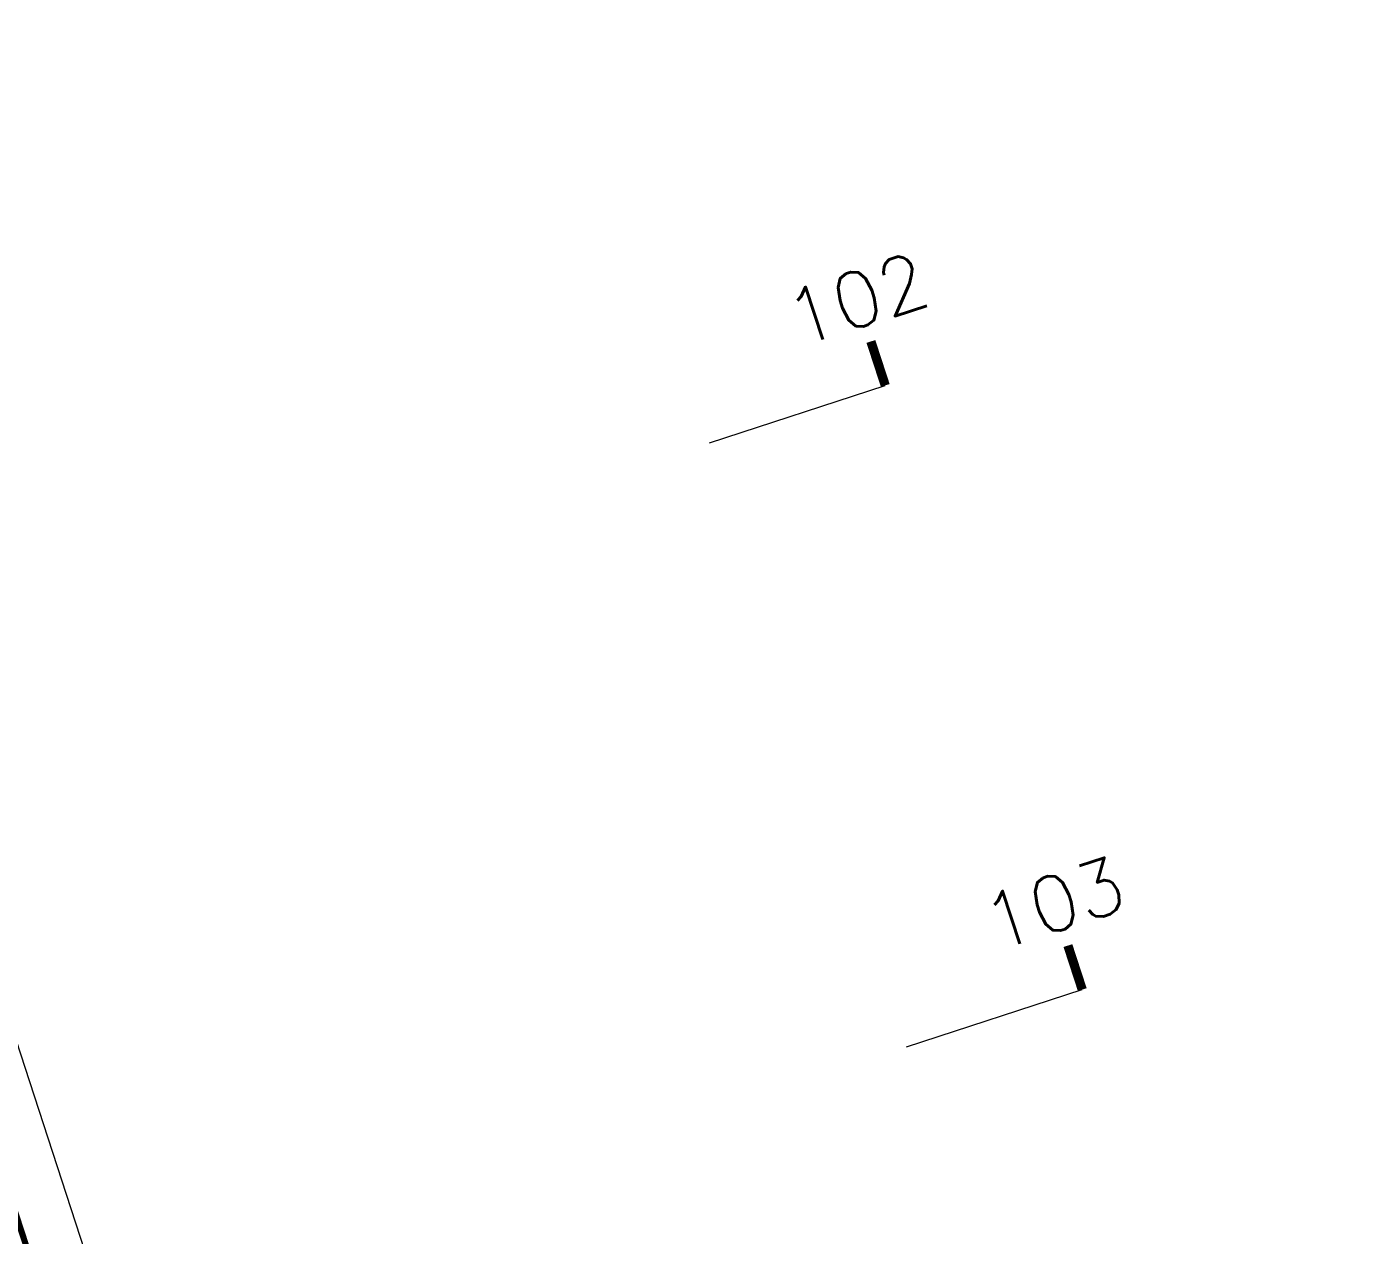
# Model space of a CAD drawing. Header units: metres. Extents: x 733085 to 734585, y 6084499 to 6087418.
# Drawn here: x 733692.73 to 733736.08, y 6086909.56 to 6086948.74 of the extents above; entities that cross this region are included whole.
import ezdxf
from ezdxf.enums import TextEntityAlignment as Align

# ---------------------------------------------------------------- set-up
doc = ezdxf.new("R2010")
doc.units = ezdxf.units.M
doc.header["$LTSCALE"] = 5
doc.header["$MEASUREMENT"] = 0
doc.linetypes.add('PHANTOM2', pattern=[1.25, 0.625, -0.125, 0.125, -0.125, 0.125, -0.125])
doc.layers.get('0').update_dxf_attribs({"color": 30})
doc.layers.get('DEFPOINTS').update_dxf_attribs({"color": 210})
doc.layers.add('U-ANNO-DIMS', color=210, linetype='Continuous', lineweight=18, plot=False)
doc.layers.add('U-ANNO-SYMB', color=3, linetype='Continuous', lineweight=18)
doc.layers.add('U-LIMT', color=6, linetype='PHANTOM2')
doc.styles.add('E-ROMANS', font='romans.shx', dxfattribs={"width": 0.8})
doc.dimstyles.new('E-1000_TICK_24', dxfattribs={"dimscale": 0.001, "dimtxt": 2400, "dimasz": 2400, "dimexe": 1200, "dimexo": 800, "dimgap": 1200, "dimtad": 0, "dimzin": 0, "dimdsep": 46, "dimtxsty": 'E-ROMANS', "dimblk": 'OBLIQUE', "dimcen": 1200, "dimclrd": 256, "dimclre": 256, "dimclrt": 256, "dimadec": 0, "dimazin": 0, "dimtfac": 1, "dimtmove": 1, "dimatfit": 3, "dimldrblk": 'OPEN90', "dimfxl": 1, "dimtfill": 1, "dimtolj": 1, "dimtzin": 0, "dimlwd": -1, "dimarcsym": 0})

# ---------------------------------------------------------------- blocks, each defined once
blk = doc.blocks.new('TAG-CORTE')
blk.add_line((2, 0), (0, 0))
at = {"const_width": 0.1}
blk.add_lwpolyline([(0, 0), (0, 0.5)], dxfattribs=at)
at = {"style": 'E-ROMANS'}
blk.add_attdef('A', text='', height=0.6, dxfattribs=at).set_placement((0, 0.5), align=Align.BOTTOM_CENTER)
blk = doc.blocks.new('_Oblique')
at = {"color": 0, "linetype": 'ByBlock', "lineweight": -2}
blk.add_line((-0.5, -0.5), (0.5, 0.5), dxfattribs=at)
blk = doc.blocks.new('*D2237')
at = {"layer": 'DEFPOINTS', "color": 0, "transparency": 16777216}
for p in [(733674.259, 6086971.427), (733672.594, 6086970.883, 0), (733737.168, 6086772.96, 0)]:
    blk.add_point(p, dxfattribs=at)
at = {"layer": 'U-ANNO-DIMS', "lineweight": -2, "transparency": 16777216}
for p, q in [((733673.354, 6086971.131), (733675.4, 6086971.799)), ((733737.929, 6086773.208), (733739.975, 6086773.875))]:
    blk.add_line(p, q, dxfattribs=at)
at = {"layer": 'U-ANNO-DIMS', "transparency": 16777216}
for p, q in [((733674.259, 6086971.427), (733706.167, 6086873.628)), ((733738.834, 6086773.503), (733706.926, 6086871.302))]:
    blk.add_line(p, q, dxfattribs=at)
at = {"layer": 'U-ANNO-DIMS', "transparency": 16777216, "xscale": 2.4, "yscale": 2.4, "zscale": 2.4}
for p, rotation in [((733674.259, 6086971.427), 108.0695121558221), ((733738.834, 6086773.503), 288.0695121558221)]:
    blk.add_blockref('_Oblique', p, dxfattribs=dict(at, rotation=rotation))
at = {"layer": 'U-ANNO-DIMS', "transparency": 16777216, "insert": (733706.546, 6086872.465), "char_height": 0.012, "attachment_point": 5, "rotation": 288.0695, "style": 'E-ROMANS', "bg_fill": 3, "box_fill_scale": 1.25, "bg_fill_color": 256, "bg_fill_true_color": 13158600, "bg_fill_transparency": 0}
blk.add_mtext('\\A1;208.19', dxfattribs=at)
blk = doc.blocks.new('_Open90')
at = {"color": 0, "linetype": 'ByBlock', "lineweight": -2}
for p, q in [((-0.5, 0.5), (0, 0)), ((0, 0), (-1, 0)), ((0, 0), (-0.5, -0.5))]:
    blk.add_line(p, q, dxfattribs=at)

msp = doc.modelspace()

# ---------------------------------------------------------------- linework, layer by layer
at = {"layer": 'U-LIMT', "ltscale": 0.25, "const_width": 0.2, "elevation": 0}
msp.add_lwpolyline([(733551.515, 6086677.886), (733543.412, 6086658.668), (733564.58, 6086593.79), (733571.652, 6086572.114), (733688.841, 6086610.349), (733680.397, 6086636.231), (733707.34, 6086645.021), (733717.897, 6086652.173), (733750.098, 6086604.639), (733758.998, 6086610.668), (733788.27, 6086567.459), (733843.624, 6086604.959), (733833.753, 6086619.53), (733846.645, 6086628.264), (733843.283, 6086633.221), (733897.652, 6086670.053), (733897.652, 6086670.053), (733812.898, 6086795.162), (733752.556, 6086770.227), (733743.278, 6086763.941), (733737.168, 6086772.96), (733671.055, 6086975.599), (733667.554, 6086994.18), (733661.679, 6087027.397)], dxfattribs=at)

# ---------------------------------------------------------------- block references
at = {"layer": 'U-ANNO-SYMB'}
ref = msp.add_blockref('TAG-CORTE', (733720.573, 6086937.107), dxfattribs=dict(at, xscale=-3.000000000210115, yscale=3, zscale=3, rotation=18.06951192767096))
ref.add_attrib('A', '102', dxfattribs={"layer": '0', "height": 1.7988, "rotation": 18.0695, "style": 'E-ROMANS'}).set_placement((733720.107, 6086938.533), align=Align.BOTTOM_CENTER)
ref = msp.add_blockref('TAG-CORTE', (733726.962, 6086917.523), dxfattribs=dict(at, xscale=-3.000000000210115, yscale=3, zscale=3, rotation=18.06951192767096))
ref.add_attrib('A', '103', dxfattribs={"layer": '0', "height": 1.7988, "rotation": 18.0695, "style": 'E-ROMANS'}).set_placement((733726.497, 6086918.949), align=Align.BOTTOM_CENTER)

# ---------------------------------------------------------------- next in the draw order: dimensions: what is measured, and where the dimension line sits
at = {"layer": 'U-ANNO-DIMS'}
dim = msp.add_aligned_dim(p1=(733737.168, 6086772.96, 0), p2=(733672.594, 6086970.883, 0), distance=-1.752, dimstyle='E-1000_TICK_24', override={"dimtxt": 12, "dimdec": 2}, dxfattribs=at)
dim.commit()
dim.dimension.update_dxf_attribs({"geometry": '*D2237', "text_midpoint": (733706.546, 6086872.465, 0)})

doc.saveas('drawing.dxf')
